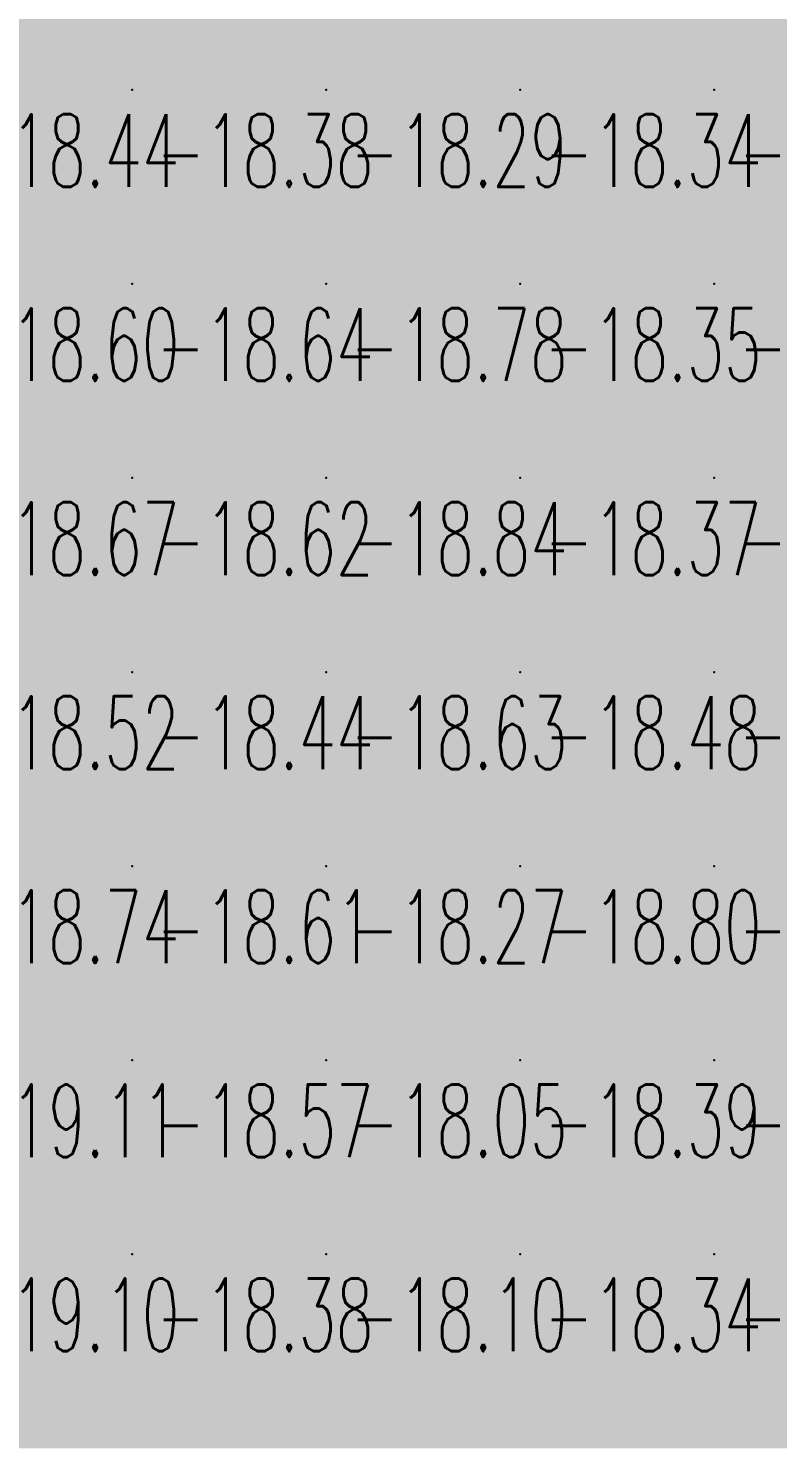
# Model space of a CAD drawing. Header units: millimetres. Extents: x 88261 to 90953, y 390274 to 392322.
# Drawn here: x 89294.9 to 89333.5, y 391437.5 to 391510.4 of the extents above; entities that cross this region are included whole.
import ezdxf
from ezdxf.enums import TextEntityAlignment as Align

# ---------------------------------------------------------------- set-up
doc = ezdxf.new("R2010")
doc.units = ezdxf.units.MM
doc.header["$LTSCALE"] = 25
doc.layers.add('COTEAlt', color=7, linetype='Continuous')
doc.layers.add('TN_COLORIAGE', color=7, linetype='Continuous')
doc.styles.add('Simplex 1.0', font='Simplex.shx', dxfattribs={"width": 0.99, "height": 2.5})
doc.styles.get("Standard").update_dxf_attribs({"font": 'times.ttf'})

# ---------------------------------------------------------------- blocks, each defined once
blk = doc.blocks.new('COTE')
at = {"color": 0}
blk.add_point((0, 0), dxfattribs=at)
at = {"layer": 'COTEAlt'}
blk.add_attdef('ALT', text='', height=3.75, dxfattribs=at).set_placement((1.25, -1.25), align=Align.TOP_LEFT)

msp = doc.modelspace()

# ---------------------------------------------------------------- linework, layer by layer
at = {"layer": 'TN_COLORIAGE', "color": 203}
for points in [[(89290.249, 391507.239, -18.539), (89300.249, 391507.239, -18.539), (89300.249, 391517.239, -18.539)], [(89290.249, 391517.239, -18.539), (89290.249, 391507.239, -18.539), (89300.249, 391517.239, -18.539)], [(89300.249, 391507.239, -18.234), (89310.249, 391507.239, -18.234), (89310.249, 391517.239, -18.234)], [(89300.249, 391517.239, -18.234), (89300.249, 391507.239, -18.234), (89310.249, 391517.239, -18.234)], [(89310.249, 391507.239, -18.303), (89320.249, 391507.239, -18.303), (89320.249, 391517.239, -18.303)], [(89310.249, 391517.239, -18.303), (89310.249, 391507.239, -18.303), (89320.249, 391517.239, -18.303)], [(89320.249, 391517.239, -18.076), (89320.249, 391507.239, -18.076), (89330.249, 391517.239, -18.076)], [(89320.249, 391507.239, -18.076), (89330.249, 391507.239, -18.076), (89330.249, 391517.239, -18.076)], [(89330.249, 391507.239, -18), (89336.048, 391513.038, -18), (89330.249, 391517.239, -18), (89333.455, 391517.239, -18)], [(89330.249, 391507.239, -18), (89336.048, 391513.038, -18), (89340.249, 391507.239, -18), (89340.249, 391509.037, -18)], [(89290.249, 391507.239, -18.378), (89290.249, 391497.239, -18.378), (89300.249, 391507.239, -18.378)], [(89290.249, 391497.239, -18.378), (89300.249, 391497.239, -18.378), (89300.249, 391507.239, -18.378)], [(89300.249, 391507.239, -18.289), (89300.249, 391497.239, -18.289), (89310.249, 391507.239, -18.289)], [(89300.249, 391497.239, -18.289), (89310.249, 391497.239, -18.289), (89310.249, 391507.239, -18.289)], [(89310.249, 391507.239, -18.338), (89310.249, 391497.239, -18.338), (89320.249, 391507.239, -18.338)], [(89310.249, 391497.239, -18.338), (89320.249, 391497.239, -18.338), (89320.249, 391507.239, -18.338)], [(89320.249, 391497.239, -18.222), (89330.249, 391497.239, -18.222), (89330.249, 391507.239, -18.222)], [(89320.249, 391507.239, -18.222), (89320.249, 391497.239, -18.222), (89330.249, 391507.239, -18.222)], [(89330.249, 391497.239, -18.035), (89340.249, 391497.239, -18.035), (89340.249, 391507.239, -18.035)], [(89330.249, 391507.239, -18.035), (89330.249, 391497.239, -18.035), (89340.249, 391507.239, -18.035)], [(89290.249, 391487.239, -18.645), (89300.249, 391487.239, -18.645), (89300.249, 391497.239, -18.645)], [(89290.249, 391497.239, -18.645), (89290.249, 391487.239, -18.645), (89300.249, 391497.239, -18.645)], [(89300.249, 391487.239, -18.778), (89310.249, 391487.239, -18.778), (89310.249, 391497.239, -18.778)], [(89300.249, 391497.239, -18.778), (89300.249, 391487.239, -18.778), (89310.249, 391497.239, -18.778)], [(89310.249, 391487.239, -18.35), (89320.249, 391487.239, -18.35), (89320.249, 391497.239, -18.35)], [(89310.249, 391497.239, -18.35), (89310.249, 391487.239, -18.35), (89320.249, 391497.239, -18.35)], [(89320.249, 391497.239, -18.397), (89320.249, 391487.239, -18.397), (89330.249, 391497.239, -18.397)], [(89320.249, 391487.239, -18.397), (89330.249, 391487.239, -18.397), (89330.249, 391497.239, -18.397)], [(89330.249, 391497.239, -18.343), (89330.249, 391487.239, -18.343), (89340.249, 391497.239, -18.343)], [(89330.249, 391487.239, -18.343), (89340.249, 391487.239, -18.343), (89340.249, 391497.239, -18.343)], [(89290.249, 391487.239, -18.616), (89290.249, 391477.239, -18.616), (89300.249, 391487.239, -18.616)], [(89290.249, 391477.239, -18.616), (89300.249, 391477.239, -18.616), (89300.249, 391487.239, -18.616)], [(89300.249, 391487.239, -18.844), (89300.249, 391477.239, -18.844), (89310.249, 391487.239, -18.844)], [(89300.249, 391477.239, -18.844), (89310.249, 391477.239, -18.844), (89310.249, 391487.239, -18.844)], [(89310.249, 391487.239, -18.37), (89310.249, 391477.239, -18.37), (89320.249, 391487.239, -18.37)], [(89310.249, 391477.239, -18.37), (89320.249, 391477.239, -18.37), (89320.249, 391487.239, -18.37)], [(89320.249, 391487.239, -18.163), (89320.249, 391477.239, -18.163), (89330.249, 391487.239, -18.163)], [(89320.249, 391477.239, -18.163), (89330.249, 391477.239, -18.163), (89330.249, 391487.239, -18.163)], [(89340.249, 391487.239, -18), (89340.249, 391481.524, -18), (89330.249, 391477.239, -18), (89334.537, 391477.239, -18)], [(89330.249, 391487.239, -18.145), (89330.249, 391477.239, -18.145), (89340.249, 391487.239, -18.145)], [(89290.249, 391467.239, -18.435), (89300.249, 391467.239, -18.435), (89300.249, 391477.239, -18.435)], [(89290.249, 391477.239, -18.435), (89290.249, 391467.239, -18.435), (89300.249, 391477.239, -18.435)], [(89300.249, 391467.239, -18.631), (89310.249, 391467.239, -18.631), (89310.249, 391477.239, -18.631)], [(89300.249, 391477.239, -18.631), (89300.249, 391467.239, -18.631), (89310.249, 391477.239, -18.631)], [(89310.249, 391467.239, -18.475), (89320.249, 391467.239, -18.475), (89320.249, 391477.239, -18.475)], [(89310.249, 391477.239, -18.475), (89310.249, 391467.239, -18.475), (89320.249, 391477.239, -18.475)], [(89320.249, 391467.239, -18.082), (89330.249, 391467.239, -18.082), (89330.249, 391477.239, -18.082)], [(89320.249, 391477.239, -18.082), (89320.249, 391467.239, -18.082), (89330.249, 391477.239, -18.082)], [(89330.249, 391467.239, -18), (89337.943, 391474.934, -18), (89330.249, 391477.239, -18), (89334.537, 391477.239, -18)], [(89336.09, 391467.239, -18.363), (89337.943, 391474.934, -18.363), (89330.249, 391467.239, -18.363)], [(89290.249, 391460.141, -18.609), (89292.395, 391459.386, -18.609), (89290.249, 391467.239, -18.609), (89300.249, 391467.239, -18.609)], [(89292.395, 391459.386, -18.574), (89292.255, 391457.239, -18.574), (89300.249, 391467.239, -18.574), (89300.249, 391457.239, -18.574)], [(89300.249, 391467.239, -18.27), (89300.249, 391457.239, -18.27), (89310.249, 391467.239, -18.27)], [(89300.249, 391457.239, -18.27), (89310.249, 391457.239, -18.27), (89310.249, 391467.239, -18.27)], [(89310.249, 391457.239, -18.8), (89320.249, 391457.239, -18.8), (89320.249, 391467.239, -18.8)], [(89310.249, 391467.239, -18.8), (89310.249, 391457.239, -18.8), (89320.249, 391467.239, -18.8)], [(89320.249, 391467.239, -18.363), (89320.249, 391457.239, -18.363), (89330.249, 391467.239, -18.363)], [(89320.249, 391457.239, -18.363), (89330.249, 391457.239, -18.363), (89330.249, 391467.239, -18.363)], [(89330.249, 391457.239, -18), (89336.538, 391463.528, -18), (89330.249, 391467.239, -18), (89336.09, 391467.239, -18)], [(89336.538, 391463.528, -18.437), (89338.437, 391457.239, -18.437), (89330.249, 391457.239, -18.437)], [(89292.098, 391449.089, -18.377), (89291.593, 391447.239, -18.377), (89300.249, 391457.239, -18.377), (89300.249, 391447.239, -18.377)], [(89292.098, 391449.089, -18.574), (89292.255, 391457.239, -18.574), (89300.249, 391457.239, -18.574)], [(89300.249, 391457.239, -18.052), (89300.249, 391447.239, -18.052), (89310.249, 391457.239, -18.052)], [(89300.249, 391447.239, -18.052), (89310.249, 391447.239, -18.052), (89310.249, 391457.239, -18.052)], [(89310.249, 391457.239, -18.394), (89310.249, 391447.239, -18.394), (89320.249, 391457.239, -18.394)], [(89310.249, 391447.239, -18.394), (89320.249, 391447.239, -18.394), (89320.249, 391457.239, -18.394)], [(89320.249, 391457.239, -18.437), (89320.249, 391447.239, -18.437), (89330.249, 391457.239, -18.437)], [(89320.249, 391447.239, -18.437), (89330.249, 391447.239, -18.437), (89330.249, 391457.239, -18.437)], [(89330.249, 391447.239, -18), (89338.672, 391455.662, -18), (89330.249, 391457.239, -18), (89338.437, 391457.239, -18)], [(89338.672, 391455.662, -18.517), (89339.343, 391447.239, -18.517), (89330.249, 391447.239, -18.517)], [(89290.813, 391437.803, -18.377), (89291.593, 391447.239, -18.377), (89300.249, 391447.239, -18.377)], [(89291.141, 391437.239, -18.377), (89290.813, 391437.803, -18.377), (89300.249, 391437.239, -18.377), (89300.249, 391447.239, -18.377)], [(89300.249, 391447.239, -18.097), (89300.249, 391437.239, -18.097), (89310.249, 391447.239, -18.097)], [(89300.249, 391437.239, -18.097), (89310.249, 391437.239, -18.097), (89310.249, 391447.239, -18.097)], [(89310.249, 391447.239, -18.338), (89310.249, 391437.239, -18.338), (89320.249, 391447.239, -18.338)], [(89310.249, 391437.239, -18.338), (89320.249, 391437.239, -18.338), (89320.249, 391447.239, -18.338)], [(89320.249, 391437.239, -18.517), (89330.249, 391437.239, -18.517), (89330.249, 391447.239, -18.517)], [(89320.249, 391447.239, -18.517), (89320.249, 391437.239, -18.517), (89330.249, 391447.239, -18.517)], [(89330.249, 391437.239, -18), (89339.513, 391446.504, -18), (89330.249, 391447.239, -18), (89339.343, 391447.239, -18)], [(89330.249, 391437.239, -18), (89339.513, 391446.504, -18), (89340.249, 391437.239, -18), (89340.249, 391440.062, -18)]]:
    msp.add_solid(points, dxfattribs=at)

# ---------------------------------------------------------------- block references
at = {"layer": 'COTEAlt'}
ref = msp.add_blockref('COTE', (89290.249, 391507.239), dxfattribs=at)
ref.add_attrib('ALT', '-18.44', dxfattribs={"height": 3.75, "style": 'Simplex 1.0', "width": 0.6}).set_placement((89291.499, 391505.989), align=Align.TOP_LEFT)
ref = msp.add_blockref('COTE', (89300.249, 391507.239), dxfattribs=at)
ref.add_attrib('ALT', '-18.38', dxfattribs={"height": 3.75, "style": 'Simplex 1.0', "width": 0.6}).set_placement((89301.499, 391505.989), align=Align.TOP_LEFT)
ref = msp.add_blockref('COTE', (89310.249, 391507.239), dxfattribs=at)
ref.add_attrib('ALT', '-18.29', dxfattribs={"height": 3.75, "style": 'Simplex 1.0', "width": 0.6}).set_placement((89311.499, 391505.989), align=Align.TOP_LEFT)
ref = msp.add_blockref('COTE', (89320.249, 391507.239), dxfattribs=at)
ref.add_attrib('ALT', '-18.34', dxfattribs={"height": 3.75, "style": 'Simplex 1.0', "width": 0.6}).set_placement((89321.499, 391505.989), align=Align.TOP_LEFT)
ref = msp.add_blockref('COTE', (89330.249, 391507.239), dxfattribs=at)
ref.add_attrib('ALT', '-18.22', dxfattribs={"height": 3.75, "style": 'Simplex 1.0', "width": 0.6}).set_placement((89331.499, 391505.989), align=Align.TOP_LEFT)
ref = msp.add_blockref('COTE', (89290.249, 391497.239), dxfattribs=at)
ref.add_attrib('ALT', '-18.60', dxfattribs={"height": 3.75, "style": 'Simplex 1.0', "width": 0.6}).set_placement((89291.499, 391495.989), align=Align.TOP_LEFT)
ref = msp.add_blockref('COTE', (89300.249, 391497.239), dxfattribs=at)
ref.add_attrib('ALT', '-18.64', dxfattribs={"height": 3.75, "style": 'Simplex 1.0', "width": 0.6}).set_placement((89301.499, 391495.989), align=Align.TOP_LEFT)
ref = msp.add_blockref('COTE', (89310.249, 391497.239), dxfattribs=at)
ref.add_attrib('ALT', '-18.78', dxfattribs={"height": 3.75, "style": 'Simplex 1.0', "width": 0.6}).set_placement((89311.499, 391495.989), align=Align.TOP_LEFT)
ref = msp.add_blockref('COTE', (89320.249, 391497.239), dxfattribs=at)
ref.add_attrib('ALT', '-18.35', dxfattribs={"height": 3.75, "style": 'Simplex 1.0', "width": 0.6}).set_placement((89321.499, 391495.989), align=Align.TOP_LEFT)
ref = msp.add_blockref('COTE', (89330.249, 391497.239), dxfattribs=at)
ref.add_attrib('ALT', '-18.40', dxfattribs={"height": 3.75, "style": 'Simplex 1.0', "width": 0.6}).set_placement((89331.499, 391495.989), align=Align.TOP_LEFT)
ref = msp.add_blockref('COTE', (89290.249, 391487.239), dxfattribs=at)
ref.add_attrib('ALT', '-18.67', dxfattribs={"height": 3.75, "style": 'Simplex 1.0', "width": 0.6}).set_placement((89291.499, 391485.989), align=Align.TOP_LEFT)
ref = msp.add_blockref('COTE', (89300.249, 391487.239), dxfattribs=at)
ref.add_attrib('ALT', '-18.62', dxfattribs={"height": 3.75, "style": 'Simplex 1.0', "width": 0.6}).set_placement((89301.499, 391485.989), align=Align.TOP_LEFT)
ref = msp.add_blockref('COTE', (89310.249, 391487.239), dxfattribs=at)
ref.add_attrib('ALT', '-18.84', dxfattribs={"height": 3.75, "style": 'Simplex 1.0', "width": 0.6}).set_placement((89311.499, 391485.989), align=Align.TOP_LEFT)
ref = msp.add_blockref('COTE', (89320.249, 391487.239), dxfattribs=at)
ref.add_attrib('ALT', '-18.37', dxfattribs={"height": 3.75, "style": 'Simplex 1.0', "width": 0.6}).set_placement((89321.499, 391485.989), align=Align.TOP_LEFT)
ref = msp.add_blockref('COTE', (89330.249, 391487.239), dxfattribs=at)
ref.add_attrib('ALT', '-18.16', dxfattribs={"height": 3.75, "style": 'Simplex 1.0', "width": 0.6}).set_placement((89331.499, 391485.989), align=Align.TOP_LEFT)
ref = msp.add_blockref('COTE', (89290.249, 391477.239), dxfattribs=at)
ref.add_attrib('ALT', '-18.52', dxfattribs={"height": 3.75, "style": 'Simplex 1.0', "width": 0.6}).set_placement((89291.499, 391475.989), align=Align.TOP_LEFT)
ref = msp.add_blockref('COTE', (89300.249, 391477.239), dxfattribs=at)
ref.add_attrib('ALT', '-18.44', dxfattribs={"height": 3.75, "style": 'Simplex 1.0', "width": 0.6}).set_placement((89301.499, 391475.989), align=Align.TOP_LEFT)
ref = msp.add_blockref('COTE', (89310.249, 391477.239), dxfattribs=at)
ref.add_attrib('ALT', '-18.63', dxfattribs={"height": 3.75, "style": 'Simplex 1.0', "width": 0.6}).set_placement((89311.499, 391475.989), align=Align.TOP_LEFT)
ref = msp.add_blockref('COTE', (89320.249, 391477.239), dxfattribs=at)
ref.add_attrib('ALT', '-18.48', dxfattribs={"height": 3.75, "style": 'Simplex 1.0', "width": 0.6}).set_placement((89321.499, 391475.989), align=Align.TOP_LEFT)
ref = msp.add_blockref('COTE', (89330.249, 391477.239), dxfattribs=at)
ref.add_attrib('ALT', '-18.08', dxfattribs={"height": 3.75, "style": 'Simplex 1.0', "width": 0.6}).set_placement((89331.499, 391475.989), align=Align.TOP_LEFT)
ref = msp.add_blockref('COTE', (89290.249, 391467.239), dxfattribs=at)
ref.add_attrib('ALT', '-18.74', dxfattribs={"height": 3.75, "style": 'Simplex 1.0', "width": 0.6}).set_placement((89291.499, 391465.989), align=Align.TOP_LEFT)
ref = msp.add_blockref('COTE', (89300.249, 391467.239), dxfattribs=at)
ref.add_attrib('ALT', '-18.61', dxfattribs={"height": 3.75, "style": 'Simplex 1.0', "width": 0.6}).set_placement((89301.499, 391465.989), align=Align.TOP_LEFT)
ref = msp.add_blockref('COTE', (89310.249, 391467.239), dxfattribs=at)
ref.add_attrib('ALT', '-18.27', dxfattribs={"height": 3.75, "style": 'Simplex 1.0', "width": 0.6}).set_placement((89311.499, 391465.989), align=Align.TOP_LEFT)
ref = msp.add_blockref('COTE', (89320.249, 391467.239), dxfattribs=at)
ref.add_attrib('ALT', '-18.80', dxfattribs={"height": 3.75, "style": 'Simplex 1.0', "width": 0.6}).set_placement((89321.499, 391465.989), align=Align.TOP_LEFT)
ref = msp.add_blockref('COTE', (89330.249, 391467.239), dxfattribs=at)
ref.add_attrib('ALT', '-18.36', dxfattribs={"height": 3.75, "style": 'Simplex 1.0', "width": 0.6}).set_placement((89331.499, 391465.989), align=Align.TOP_LEFT)
ref = msp.add_blockref('COTE', (89290.249, 391457.239), dxfattribs=at)
ref.add_attrib('ALT', '-19.11', dxfattribs={"height": 3.75, "style": 'Simplex 1.0', "width": 0.6}).set_placement((89291.499, 391455.989), align=Align.TOP_LEFT)
ref = msp.add_blockref('COTE', (89300.249, 391457.239), dxfattribs=at)
ref.add_attrib('ALT', '-18.57', dxfattribs={"height": 3.75, "style": 'Simplex 1.0', "width": 0.6}).set_placement((89301.499, 391455.989), align=Align.TOP_LEFT)
ref = msp.add_blockref('COTE', (89310.249, 391457.239), dxfattribs=at)
ref.add_attrib('ALT', '-18.05', dxfattribs={"height": 3.75, "style": 'Simplex 1.0', "width": 0.6}).set_placement((89311.499, 391455.989), align=Align.TOP_LEFT)
ref = msp.add_blockref('COTE', (89320.249, 391457.239), dxfattribs=at)
ref.add_attrib('ALT', '-18.39', dxfattribs={"height": 3.75, "style": 'Simplex 1.0', "width": 0.6}).set_placement((89321.499, 391455.989), align=Align.TOP_LEFT)
ref = msp.add_blockref('COTE', (89330.249, 391457.239), dxfattribs=at)
ref.add_attrib('ALT', '-18.44', dxfattribs={"height": 3.75, "style": 'Simplex 1.0', "width": 0.6}).set_placement((89331.499, 391455.989), align=Align.TOP_LEFT)
ref = msp.add_blockref('COTE', (89290.249, 391447.239), dxfattribs=at)
ref.add_attrib('ALT', '-19.10', dxfattribs={"height": 3.75, "style": 'Simplex 1.0', "width": 0.6}).set_placement((89291.499, 391445.989), align=Align.TOP_LEFT)
ref = msp.add_blockref('COTE', (89300.249, 391447.239), dxfattribs=at)
ref.add_attrib('ALT', '-18.38', dxfattribs={"height": 3.75, "style": 'Simplex 1.0', "width": 0.6}).set_placement((89301.499, 391445.989), align=Align.TOP_LEFT)
ref = msp.add_blockref('COTE', (89310.249, 391447.239), dxfattribs=at)
ref.add_attrib('ALT', '-18.10', dxfattribs={"height": 3.75, "style": 'Simplex 1.0', "width": 0.6}).set_placement((89311.499, 391445.989), align=Align.TOP_LEFT)
ref = msp.add_blockref('COTE', (89320.249, 391447.239), dxfattribs=at)
ref.add_attrib('ALT', '-18.34', dxfattribs={"height": 3.75, "style": 'Simplex 1.0', "width": 0.6}).set_placement((89321.499, 391445.989), align=Align.TOP_LEFT)
ref = msp.add_blockref('COTE', (89330.249, 391447.239), dxfattribs=at)
ref.add_attrib('ALT', '-18.52', dxfattribs={"height": 3.75, "style": 'Simplex 1.0', "width": 0.6}).set_placement((89331.499, 391445.989), align=Align.TOP_LEFT)

doc.saveas('drawing.dxf')
